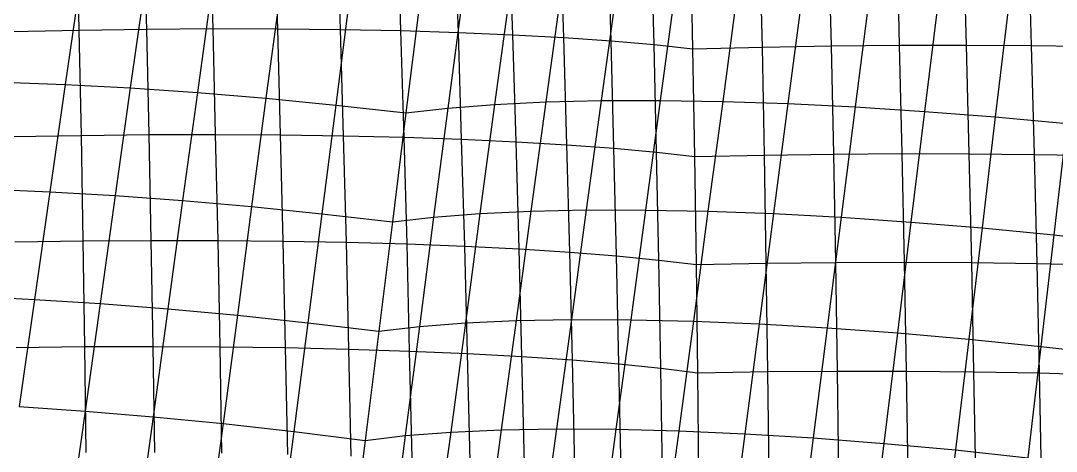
# Model space of a CAD drawing. Extents: x -429 to 429, y -1 to 209.
# Drawn here: x -267.84 to -239.07, y 138.89 to 150.85 of the extents above; entities that cross this region are included whole.
import ezdxf

# ---------------------------------------------------------------- set-up
doc = ezdxf.new("R2010")
doc.units = 0

msp = doc.modelspace()

# ---------------------------------------------------------------- linework, layer by layer
at = {"layer": 'default', "color": 3, "linetype": 'CONTINUOUS'}
for p, q in [((-266.21, 150.585, 82.304), (-266.278, 153.497, 81.967)), ((-264.336, 150.613, 81.974), (-264.411, 153.533, 81.617)), ((-262.494, 150.626, 81.498), (-262.577, 153.553, 81.127)), ((-260.696, 150.623, 80.879), (-260.786, 153.557, 80.497)), ((-258.954, 150.604, 80.12), (-259.05, 153.546, 79.733)), ((-257.277, 150.57, 79.227), (-257.378, 153.519, 78.839)), ((-255.678, 150.521, 78.205), (-255.781, 153.476, 77.82)), ((-254.166, 150.457, 77.061), (-254.268, 153.418, 76.683)), ((-252.75, 150.379, 75.802), (-252.847, 153.345, 75.433)), ((-251.439, 150.287, 74.435), (-251.529, 153.257, 74.079)), ((-250.242, 150.181, 72.97), (-250.319, 153.156, 72.628)), ((-249.166, 150.062, 71.416), (-249.226, 153.041, 71.089)), ((-249.166, 150.062, 71.416), (-249.226, 153.041, 71.089)), ((-247.234, 150.113, 71.324), (-247.299, 153.099, 70.973)), ((-245.315, 150.148, 71.081), (-245.386, 153.141, 70.71)), ((-243.421, 150.168, 70.688), (-243.499, 153.167, 70.302)), ((-241.564, 150.171, 70.147), (-241.65, 153.177, 69.751)), ((-239.757, 150.158, 69.462), (-239.848, 153.171, 69.06)), ((-268.104, 150.542, 82.486), (-266.21, 150.585, 82.304)), ((-266.21, 150.585, 82.304), (-264.336, 150.613, 81.974)), ((-266.151, 147.662, 82.626), (-266.21, 150.585, 82.304)), ((-264.336, 150.613, 81.974), (-262.494, 150.626, 81.498)), ((-264.27, 147.683, 82.313), (-264.336, 150.613, 81.974)), ((-262.494, 150.626, 81.498), (-260.696, 150.623, 80.879)), ((-262.422, 147.688, 81.85), (-262.494, 150.626, 81.498)), ((-260.696, 150.623, 80.879), (-258.954, 150.604, 80.12)), ((-260.617, 147.678, 81.239), (-260.696, 150.623, 80.879)), ((-258.954, 150.604, 80.12), (-257.277, 150.57, 79.227)), ((-258.87, 147.652, 80.485), (-258.954, 150.604, 80.12)), ((-257.277, 150.57, 79.227), (-255.678, 150.521, 78.205)), ((-257.189, 147.612, 79.593), (-257.277, 150.57, 79.227)), ((-255.678, 150.521, 78.205), (-254.166, 150.457, 77.061)), ((-255.588, 147.556, 78.569), (-255.678, 150.521, 78.205)), ((-254.166, 150.457, 77.061), (-252.75, 150.379, 75.802)), ((-254.076, 147.486, 77.42), (-254.166, 150.457, 77.061)), ((-252.75, 150.379, 75.802), (-251.439, 150.287, 74.435)), ((-252.664, 147.402, 76.152), (-252.75, 150.379, 75.802)), ((-251.439, 150.287, 74.435), (-250.242, 150.181, 72.97)), ((-251.361, 147.305, 74.775), (-251.439, 150.287, 74.435)), ((-250.242, 150.181, 72.97), (-249.166, 150.062, 71.416)), ((-250.175, 147.195, 73.297), (-250.242, 150.181, 72.97)), ((-245.315, 150.148, 71.081), (-243.421, 150.168, 70.688)), ((-243.421, 150.168, 70.688), (-241.564, 150.171, 70.147)), ((-243.353, 147.157, 71.054), (-243.421, 150.168, 70.688)), ((-241.564, 150.171, 70.147), (-239.757, 150.158, 69.462)), ((-241.49, 147.153, 70.523), (-241.564, 150.171, 70.147)), ((-249.166, 150.062, 71.416), (-247.234, 150.113, 71.324)), ((-249.114, 147.072, 71.729), (-249.166, 150.062, 71.416)), ((-249.114, 147.072, 71.729), (-249.166, 150.062, 71.416)), ((-247.234, 150.113, 71.324), (-245.315, 150.148, 71.081)), ((-247.177, 147.116, 71.66), (-247.234, 150.113, 71.324)), ((-245.252, 147.144, 71.434), (-245.315, 150.148, 71.081)), ((-239.757, 150.158, 69.462), (-238.01, 150.129, 68.637)), ((-239.678, 147.134, 69.843), (-239.757, 150.158, 69.462)), ((-268.051, 147.627, 82.787), (-266.151, 147.662, 82.626)), ((-266.151, 147.662, 82.626), (-264.27, 147.683, 82.313)), ((-266.098, 144.731, 82.941), (-266.151, 147.662, 82.626)), ((-264.27, 147.683, 82.313), (-262.422, 147.688, 81.85)), ((-264.21, 144.744, 82.646), (-264.27, 147.683, 82.313)), ((-262.422, 147.688, 81.85), (-260.617, 147.678, 81.239)), ((-262.355, 144.742, 82.196), (-262.422, 147.688, 81.85)), ((-260.617, 147.678, 81.239), (-258.87, 147.652, 80.485)), ((-260.543, 144.725, 81.595), (-260.617, 147.678, 81.239)), ((-258.87, 147.652, 80.485), (-257.189, 147.612, 79.593)), ((-258.789, 144.692, 80.847), (-258.87, 147.652, 80.485)), ((-257.189, 147.612, 79.593), (-255.588, 147.556, 78.569)), ((-257.105, 144.645, 79.956), (-257.189, 147.612, 79.593)), ((-255.588, 147.556, 78.569), (-254.076, 147.486, 77.42)), ((-255.501, 144.583, 78.928), (-255.588, 147.556, 78.569)), ((-254.076, 147.486, 77.42), (-252.664, 147.402, 76.152)), ((-253.99, 144.507, 77.772), (-254.076, 147.486, 77.42)), ((-252.664, 147.402, 76.152), (-251.361, 147.305, 74.775)), ((-252.582, 144.417, 76.496), (-252.664, 147.402, 76.152)), ((-251.361, 147.305, 74.775), (-250.175, 147.195, 73.297)), ((-251.286, 144.314, 75.107), (-251.361, 147.305, 74.775)), ((-250.175, 147.195, 73.297), (-249.114, 147.072, 71.729)), ((-250.112, 144.199, 73.616), (-250.175, 147.195, 73.297)), ((-249.114, 147.072, 71.729), (-247.177, 147.116, 71.66)), ((-249.068, 144.073, 72.033), (-249.114, 147.072, 71.729)), ((-249.068, 144.073, 72.033), (-249.114, 147.072, 71.729)), ((-247.177, 147.116, 71.66), (-245.252, 147.144, 71.434)), ((-247.127, 144.11, 71.986), (-247.177, 147.116, 71.66)), ((-245.252, 147.144, 71.434), (-243.353, 147.157, 71.054)), ((-245.196, 144.132, 71.78), (-245.252, 147.144, 71.434)), ((-243.353, 147.157, 71.054), (-241.49, 147.153, 70.523)), ((-243.289, 144.137, 71.415), (-243.353, 147.157, 71.054)), ((-241.49, 147.153, 70.523), (-239.678, 147.134, 69.843)), ((-241.42, 144.127, 70.893), (-241.49, 147.153, 70.523)), ((-239.678, 147.134, 69.843), (-237.927, 147.099, 69.019)), ((-239.602, 144.101, 70.218), (-239.678, 147.134, 69.843)), ((-268.004, 144.703, 83.078), (-266.098, 144.731, 82.941)), ((-266.098, 144.731, 82.941), (-264.21, 144.744, 82.646)), ((-266.053, 141.794, 83.241), (-266.098, 144.731, 82.941)), ((-264.21, 144.744, 82.646), (-262.355, 144.742, 82.196)), ((-264.159, 141.8, 82.963), (-264.21, 144.744, 82.646)), ((-262.355, 144.742, 82.196), (-260.543, 144.725, 81.595)), ((-262.297, 141.79, 82.525), (-262.355, 144.742, 82.196)), ((-260.543, 144.725, 81.595), (-258.789, 144.692, 80.847)), ((-260.48, 141.765, 81.932), (-260.543, 144.725, 81.595)), ((-258.789, 144.692, 80.847), (-257.105, 144.645, 79.956)), ((-258.72, 141.726, 81.188), (-258.789, 144.692, 80.847)), ((-257.105, 144.645, 79.956), (-255.501, 144.583, 78.928)), ((-257.032, 141.671, 80.298), (-257.105, 144.645, 79.956)), ((-255.501, 144.583, 78.928), (-253.99, 144.507, 77.772)), ((-255.426, 141.603, 79.268), (-255.501, 144.583, 78.928)), ((-253.99, 144.507, 77.772), (-252.582, 144.417, 76.496)), ((-253.916, 141.521, 78.107), (-253.99, 144.507, 77.772)), ((-252.582, 144.417, 76.496), (-251.286, 144.314, 75.107)), ((-252.511, 141.426, 76.822), (-252.582, 144.417, 76.496)), ((-251.286, 144.314, 75.107), (-250.112, 144.199, 73.616)), ((-251.222, 141.318, 75.423), (-251.286, 144.314, 75.107)), ((-250.112, 144.199, 73.616), (-249.068, 144.073, 72.033)), ((-250.058, 141.199, 73.92), (-250.112, 144.199, 73.616)), ((-247.127, 144.11, 71.986), (-245.196, 144.132, 71.78)), ((-245.196, 144.132, 71.78), (-243.289, 144.137, 71.415)), ((-245.147, 141.113, 72.109), (-245.196, 144.132, 71.78)), ((-243.289, 144.137, 71.415), (-241.42, 144.127, 70.893)), ((-243.235, 141.112, 71.756), (-243.289, 144.137, 71.415)), ((-241.42, 144.127, 70.893), (-239.602, 144.101, 70.218)), ((-241.36, 141.095, 71.243), (-241.42, 144.127, 70.893)), ((-249.068, 144.073, 72.033), (-247.127, 144.11, 71.986)), ((-249.029, 141.069, 72.324), (-249.068, 144.073, 72.033)), ((-249.029, 141.069, 72.324), (-249.068, 144.073, 72.033)), ((-247.083, 141.099, 72.299), (-247.127, 144.11, 71.986)), ((-239.602, 144.101, 70.218), (-237.847, 144.06, 69.396)), ((-239.537, 141.063, 70.573), (-239.602, 144.101, 70.218)), ((-267.963, 141.773, 83.359), (-266.053, 141.794, 83.241)), ((-266.053, 141.794, 83.241), (-264.159, 141.8, 82.963)), ((-266.014, 138.851, 83.534), (-266.053, 141.794, 83.241)), ((-264.159, 141.8, 82.963), (-262.297, 141.79, 82.525)), ((-264.114, 138.849, 83.273), (-264.159, 141.8, 82.963)), ((-262.297, 141.79, 82.525), (-260.48, 141.765, 81.932)), ((-262.245, 138.832, 82.849), (-262.297, 141.79, 82.525)), ((-260.48, 141.765, 81.932), (-258.72, 141.726, 81.188)), ((-260.42, 138.8, 82.265), (-260.48, 141.765, 81.932)), ((-258.72, 141.726, 81.188), (-257.032, 141.671, 80.298)), ((-258.655, 138.753, 81.526), (-258.72, 141.726, 81.188)), ((-257.032, 141.671, 80.298), (-255.426, 141.603, 79.268)), ((-256.962, 138.692, 80.636), (-257.032, 141.671, 80.298)), ((-255.426, 141.603, 79.268), (-253.916, 141.521, 78.107)), ((-255.354, 138.617, 79.604), (-255.426, 141.603, 79.268)), ((-253.916, 141.521, 78.107), (-252.511, 141.426, 76.822)), ((-253.844, 138.529, 78.436), (-253.916, 141.521, 78.107)), ((-252.511, 141.426, 76.822), (-251.222, 141.318, 75.423)), ((-252.442, 138.428, 77.142), (-252.511, 141.426, 76.822)), ((-251.222, 141.318, 75.423), (-250.058, 141.199, 73.92)), ((-251.161, 138.315, 75.732), (-251.222, 141.318, 75.423)), ((-250.058, 141.199, 73.92), (-249.029, 141.069, 72.324)), ((-250.009, 138.192, 74.216), (-250.058, 141.199, 73.92)), ((-249.029, 141.069, 72.324), (-247.083, 141.099, 72.299)), ((-248.996, 138.058, 72.606), (-249.029, 141.069, 72.324)), ((-248.996, 138.058, 72.606), (-249.029, 141.069, 72.324)), ((-247.083, 141.099, 72.299), (-245.147, 141.113, 72.109)), ((-247.046, 138.081, 72.603), (-247.083, 141.099, 72.299)), ((-245.147, 141.113, 72.109), (-243.235, 141.112, 71.756)), ((-245.104, 138.088, 72.431), (-245.147, 141.113, 72.109)), ((-243.235, 141.112, 71.756), (-241.36, 141.095, 71.243)), ((-243.185, 138.08, 72.093), (-243.235, 141.112, 71.756)), ((-241.36, 141.095, 71.243), (-239.537, 141.063, 70.573)), ((-241.304, 138.056, 71.589), (-241.36, 141.095, 71.243)), ((-239.537, 141.063, 70.573), (-237.777, 141.015, 69.752)), ((-239.475, 138.018, 70.924), (-239.537, 141.063, 70.573))]:
    msp.add_line(p, q, dxfattribs=at)
at = {"layer": 'default', "color": 5, "linetype": 'CONTINUOUS'}
for p, q in [((-266.169, 152.048, 60.238), (-266.597, 149.077, 59.718)), ((-264.374, 151.958, 59.429), (-264.793, 148.979, 58.912)), ((-262.522, 151.838, 58.773), (-262.93, 148.851, 58.263)), ((-260.626, 151.688, 58.274), (-261.024, 148.692, 57.776)), ((-252.835, 151.614, 53.172), (-253.247, 148.591, 52.657)), ((-251.296, 151.656, 51.874), (-251.709, 148.628, 51.344)), ((-249.657, 151.665, 50.706), (-250.069, 148.633, 50.165)), ((-247.931, 151.643, 49.678), (-248.337, 148.604, 49.13)), ((-258.699, 151.509, 57.934), (-259.087, 148.504, 57.455)), ((-255.574, 151.437, 56.124), (-255.969, 148.421, 55.647)), ((-254.265, 151.541, 54.592), (-254.671, 148.522, 54.095)), ((-246.129, 151.589, 48.796), (-246.527, 148.544, 48.245)), ((-244.263, 151.504, 48.066), (-244.652, 148.451, 47.518)), ((-242.348, 151.387, 47.493), (-242.727, 148.327, 46.954)), ((-256.755, 151.303, 57.757), (-257.134, 148.288, 57.302)), ((-256.755, 151.303, 57.757), (-257.134, 148.288, 57.302)), ((-240.395, 151.241, 47.082), (-240.764, 148.173, 46.556)), ((-268.33, 149.142, 60.676), (-266.597, 149.077, 59.718)), ((-266.597, 149.077, 59.718), (-267.027, 146.094, 59.195)), ((-266.597, 149.077, 59.718), (-264.793, 148.979, 58.912)), ((-264.793, 148.979, 58.912), (-265.213, 145.988, 58.391)), ((-264.793, 148.979, 58.912), (-262.93, 148.851, 58.263)), ((-262.93, 148.851, 58.263), (-263.34, 145.85, 57.75)), ((-262.93, 148.851, 58.263), (-261.024, 148.692, 57.776)), ((-261.024, 148.692, 57.776), (-261.422, 145.682, 57.277)), ((-261.024, 148.692, 57.776), (-259.087, 148.504, 57.455)), ((-259.087, 148.504, 57.455), (-259.474, 145.484, 56.976)), ((-259.087, 148.504, 57.455), (-257.134, 148.288, 57.302)), ((-255.969, 148.421, 55.647), (-254.671, 148.522, 54.095)), ((-254.671, 148.522, 54.095), (-255.079, 145.489, 53.596)), ((-254.671, 148.522, 54.095), (-253.247, 148.591, 52.657)), ((-253.247, 148.591, 52.657), (-253.662, 145.556, 52.139)), ((-253.247, 148.591, 52.657), (-251.709, 148.628, 51.344)), ((-251.709, 148.628, 51.344), (-252.126, 145.589, 50.811)), ((-251.709, 148.628, 51.344), (-250.069, 148.633, 50.165)), ((-250.069, 148.633, 50.165), (-250.483, 145.588, 49.62)), ((-250.069, 148.633, 50.165), (-248.337, 148.604, 49.13)), ((-248.337, 148.604, 49.13), (-248.746, 145.554, 48.578)), ((-248.337, 148.604, 49.13), (-246.527, 148.544, 48.245)), ((-246.527, 148.544, 48.245), (-246.928, 145.487, 47.691)), ((-246.527, 148.544, 48.245), (-244.652, 148.451, 47.518)), ((-244.652, 148.451, 47.518), (-245.043, 145.387, 46.967)), ((-244.652, 148.451, 47.518), (-242.727, 148.327, 46.954)), ((-257.134, 148.288, 57.302), (-257.512, 145.258, 56.848)), ((-257.134, 148.288, 57.302), (-257.512, 145.258, 56.848)), ((-257.134, 148.288, 57.302), (-255.969, 148.421, 55.647)), ((-255.969, 148.421, 55.647), (-256.366, 145.39, 55.17)), ((-242.727, 148.327, 46.954), (-243.106, 145.254, 46.411)), ((-242.727, 148.327, 46.954), (-240.764, 148.173, 46.556)), ((-240.764, 148.173, 46.556), (-241.133, 145.091, 46.028)), ((-240.764, 148.173, 46.556), (-238.779, 147.99, 46.328)), ((-238.779, 147.99, 46.328), (-239.138, 144.898, 45.821)), ((-268.768, 146.167, 60.155), (-267.027, 146.094, 59.195)), ((-267.027, 146.094, 59.195), (-267.452, 143.107, 58.68)), ((-267.027, 146.094, 59.195), (-265.213, 145.988, 58.391)), ((-265.213, 145.988, 58.391), (-265.629, 142.993, 57.879)), ((-265.213, 145.988, 58.391), (-263.34, 145.85, 57.75)), ((-263.34, 145.85, 57.75), (-263.746, 142.846, 57.244)), ((-263.34, 145.85, 57.75), (-261.422, 145.682, 57.277)), ((-261.422, 145.682, 57.277), (-261.818, 142.667, 56.783)), ((-261.422, 145.682, 57.277), (-259.474, 145.484, 56.976)), ((-253.662, 145.556, 52.139), (-252.126, 145.589, 50.811)), ((-252.126, 145.589, 50.811), (-252.537, 142.545, 50.286)), ((-252.126, 145.589, 50.811), (-250.483, 145.588, 49.62)), ((-250.483, 145.588, 49.62), (-250.892, 142.54, 49.085)), ((-250.483, 145.588, 49.62), (-248.746, 145.554, 48.578)), ((-259.474, 145.484, 56.976), (-259.861, 142.459, 56.499)), ((-259.474, 145.484, 56.976), (-257.512, 145.258, 56.848)), ((-257.512, 145.258, 56.848), (-256.366, 145.39, 55.17)), ((-256.366, 145.39, 55.17), (-256.76, 142.354, 54.695)), ((-256.366, 145.39, 55.17), (-255.079, 145.489, 53.596)), ((-255.079, 145.489, 53.596), (-255.483, 142.451, 53.103)), ((-255.079, 145.489, 53.596), (-253.662, 145.556, 52.139)), ((-253.662, 145.556, 52.139), (-254.072, 142.516, 51.629)), ((-248.746, 145.554, 48.578), (-249.149, 142.5, 48.035)), ((-248.746, 145.554, 48.578), (-246.928, 145.487, 47.691)), ((-246.928, 145.487, 47.691), (-247.323, 142.426, 47.146)), ((-246.928, 145.487, 47.691), (-245.043, 145.387, 46.967)), ((-245.043, 145.387, 46.967), (-245.43, 142.318, 46.425)), ((-245.043, 145.387, 46.967), (-243.106, 145.254, 46.411)), ((-257.512, 145.258, 56.848), (-257.892, 142.222, 56.394)), ((-257.512, 145.258, 56.848), (-257.892, 142.222, 56.394)), ((-243.106, 145.254, 46.411), (-243.483, 142.177, 45.877)), ((-243.106, 145.254, 46.411), (-241.133, 145.091, 46.028)), ((-241.133, 145.091, 46.028), (-241.5, 142.004, 45.507)), ((-241.133, 145.091, 46.028), (-239.138, 144.898, 45.821)), ((-239.138, 144.898, 45.821), (-239.497, 141.801, 45.317)), ((-239.138, 144.898, 45.821), (-237.137, 144.677, 45.791)), ((-269.2, 143.187, 59.644), (-267.452, 143.107, 58.68)), ((-267.452, 143.107, 58.68), (-267.882, 140.128, 58.158)), ((-267.452, 143.107, 58.68), (-265.629, 142.993, 57.879)), ((-265.629, 142.993, 57.879), (-266.049, 140.005, 57.358)), ((-265.629, 142.993, 57.879), (-263.746, 142.846, 57.244)), ((-263.746, 142.846, 57.244), (-264.155, 139.848, 56.732)), ((-263.746, 142.846, 57.244), (-261.818, 142.667, 56.783)), ((-261.818, 142.667, 56.783), (-262.217, 139.659, 56.284)), ((-261.818, 142.667, 56.783), (-259.861, 142.459, 56.499)), ((-259.861, 142.459, 56.499), (-260.25, 139.439, 56.018)), ((-259.861, 142.459, 56.499), (-257.892, 142.222, 56.394)), ((-256.76, 142.354, 54.695), (-255.483, 142.451, 53.103)), ((-255.483, 142.451, 53.103), (-255.892, 139.42, 52.604)), ((-255.483, 142.451, 53.103), (-254.072, 142.516, 51.629)), ((-254.072, 142.516, 51.629), (-254.486, 139.483, 51.112)), ((-254.072, 142.516, 51.629), (-252.537, 142.545, 50.286)), ((-252.537, 142.545, 50.286), (-252.953, 139.509, 49.754)), ((-252.537, 142.545, 50.286), (-250.892, 142.54, 49.085)), ((-250.892, 142.54, 49.085), (-251.305, 139.5, 48.541)), ((-250.892, 142.54, 49.085), (-249.149, 142.5, 48.035)), ((-249.149, 142.5, 48.035), (-249.557, 139.454, 47.485)), ((-249.149, 142.5, 48.035), (-247.323, 142.426, 47.146)), ((-247.323, 142.426, 47.146), (-247.723, 139.373, 46.593)), ((-247.323, 142.426, 47.146), (-245.43, 142.318, 46.425)), ((-257.892, 142.222, 56.394), (-258.272, 139.19, 55.937)), ((-257.892, 142.222, 56.394), (-258.272, 139.19, 55.937)), ((-257.892, 142.222, 56.394), (-256.76, 142.354, 54.695)), ((-256.76, 142.354, 54.695), (-257.157, 139.322, 54.217)), ((-245.43, 142.318, 46.425), (-245.82, 139.257, 45.875)), ((-245.43, 142.318, 46.425), (-243.483, 142.177, 45.877)), ((-243.483, 142.177, 45.877), (-243.863, 139.106, 45.335)), ((-243.483, 142.177, 45.877), (-241.5, 142.004, 45.507)), ((-241.5, 142.004, 45.507), (-241.869, 138.923, 44.978)), ((-241.5, 142.004, 45.507), (-239.497, 141.801, 45.317)), ((-239.497, 141.801, 45.317), (-239.857, 138.709, 44.809)), ((-239.497, 141.801, 45.317), (-237.489, 141.57, 45.311)), ((-267.882, 140.128, 58.158), (-266.049, 140.005, 57.358)), ((-266.049, 140.005, 57.358), (-266.466, 137.026, 56.844)), ((-266.049, 140.005, 57.358), (-264.155, 139.848, 56.732)), ((-264.155, 139.848, 56.732), (-264.563, 136.859, 56.223)), ((-264.155, 139.848, 56.732), (-262.217, 139.659, 56.284)), ((-262.217, 139.659, 56.284), (-262.615, 136.659, 55.786)), ((-262.217, 139.659, 56.284), (-260.25, 139.439, 56.018)), ((-260.25, 139.439, 56.018), (-260.639, 136.427, 55.537)), ((-260.25, 139.439, 56.018), (-258.272, 139.19, 55.937)), ((-258.272, 139.19, 55.937), (-257.157, 139.322, 54.217)), ((-257.157, 139.322, 54.217), (-257.554, 136.3, 53.737)), ((-257.157, 139.322, 54.217), (-255.892, 139.42, 52.604)), ((-255.892, 139.42, 52.604), (-256.298, 136.398, 52.106)), ((-255.892, 139.42, 52.604), (-254.486, 139.483, 51.112)), ((-254.486, 139.483, 51.112), (-254.897, 136.459, 50.598)), ((-254.486, 139.483, 51.112), (-252.953, 139.509, 49.754)), ((-252.953, 139.509, 49.754), (-253.365, 136.483, 49.227)), ((-252.953, 139.509, 49.754), (-251.305, 139.5, 48.541)), ((-251.305, 139.5, 48.541), (-251.715, 136.469, 48.004)), ((-251.305, 139.5, 48.541), (-249.557, 139.454, 47.485)), ((-249.557, 139.454, 47.485), (-249.961, 136.418, 46.941)), ((-249.557, 139.454, 47.485), (-247.723, 139.373, 46.593)), ((-247.723, 139.373, 46.593), (-248.12, 136.33, 46.047)), ((-247.723, 139.373, 46.593), (-245.82, 139.257, 45.875)), ((-245.82, 139.257, 45.875), (-246.207, 136.205, 45.33)), ((-245.82, 139.257, 45.875), (-243.863, 139.106, 45.335)), ((-258.272, 139.19, 55.937), (-258.654, 136.166, 55.477)), ((-258.272, 139.19, 55.937), (-258.654, 136.166, 55.477)), ((-243.863, 139.106, 45.335), (-244.241, 136.045, 44.797)), ((-243.863, 139.106, 45.335), (-241.869, 138.923, 44.978)), ((-241.869, 138.923, 44.978), (-242.238, 135.852, 44.453)), ((-241.869, 138.923, 44.978), (-239.857, 138.709, 44.809))]:
    msp.add_line(p, q, dxfattribs=at)

doc.saveas('drawing.dxf')
